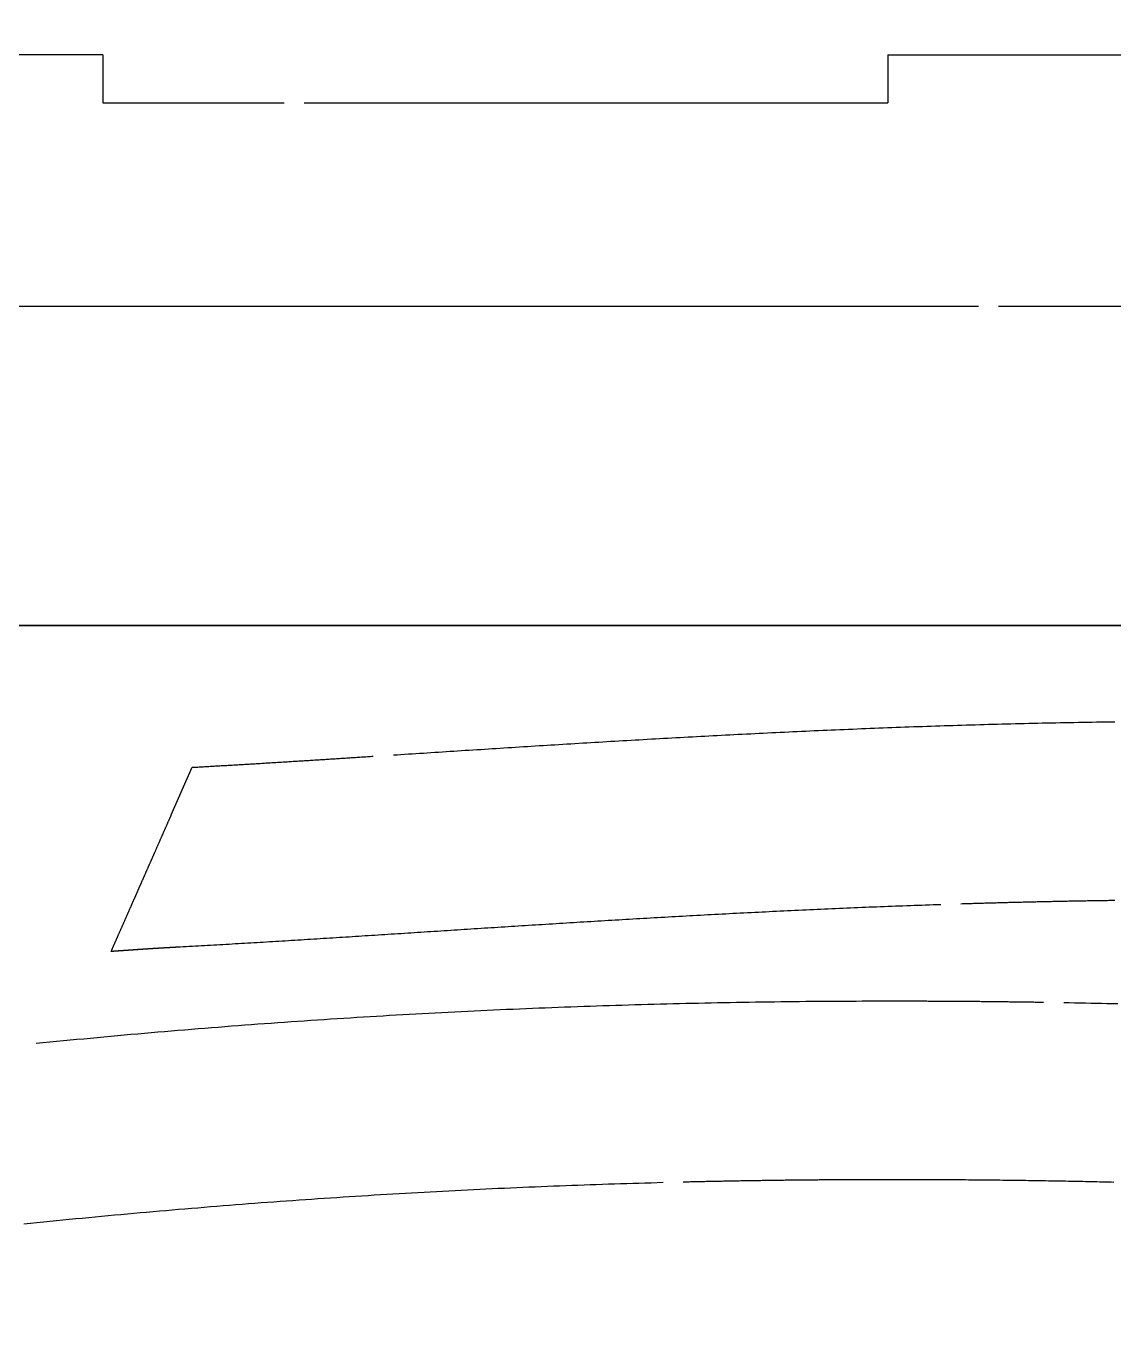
# Model space of a CAD drawing. Extents: x -513 to 387, y 75 to 375.
# Drawn here: x 184.5 to 238.5, y 140.1 to 205 of the extents above; entities that cross this region are included whole.
import ezdxf

# ---------------------------------------------------------------- set-up
doc = ezdxf.new("R2010")
doc.units = 0
doc.layers.get('0').update_dxf_attribs({"linetype": 'CONTINUOUS'})
doc.layers.add('CADRE', color=1, linetype='CONTINUOUS')

msp = doc.modelspace()

# ---------------------------------------------------------------- linework, layer by layer
for p, q in [((188.345, 203.597), (174.221, 203.597)), ((188.345, 203.597), (188.345, 201.216)), ((227.309, 203.597), (227.309, 201.216)), ((227.309, 203.597), (241.433, 203.597)), ((188.345, 201.216), (197.345, 201.216)), ((198.345, 201.216), (227.309, 201.216)), ((231.803, 191.096), (173.851, 191.096)), ((241.803, 191.096), (232.803, 191.096)), ((191.747, 165.855), (192.79, 168.222))]:
    msp.add_line(p, q)
for points in [[(202.771, 168.836, 0), (202.956, 168.848, 0), (203.142, 168.86, 0), (203.328, 168.872, 0), (203.514, 168.884, 0), (203.7, 168.896, 0), (203.887, 168.908, 0), (204.074, 168.92, 0), (204.261, 168.932, 0), (204.449, 168.944, 0), (204.637, 168.956, 0), (204.825, 168.968, 0), (205.013, 168.98, 0), (205.202, 168.993, 0), (205.391, 169.005, 0), (205.58, 169.017, 0), (205.769, 169.029, 0), (205.959, 169.041, 0), (206.149, 169.053, 0), (206.339, 169.066, 0), (206.53, 169.078, 0), (206.721, 169.09, 0), (206.912, 169.102, 0), (207.103, 169.114, 0), (207.295, 169.126, 0), (207.486, 169.139, 0), (207.678, 169.151, 0), (207.871, 169.163, 0), (208.063, 169.175, 0), (208.256, 169.187, 0), (208.45, 169.2, 0), (208.643, 169.212, 0), (208.837, 169.224, 0), (209.031, 169.236, 0), (209.225, 169.248, 0), (209.419, 169.26, 0), (209.614, 169.273, 0), (209.809, 169.285, 0), (210.004, 169.297, 0), (210.2, 169.309, 0), (210.395, 169.321, 0), (210.591, 169.333, 0), (210.788, 169.345, 0), (210.984, 169.357, 0), (211.181, 169.369, 0), (211.378, 169.381, 0), (211.575, 169.393, 0), (211.773, 169.405, 0), (211.971, 169.417, 0), (212.169, 169.429, 0), (212.367, 169.441, 0), (212.566, 169.453, 0), (212.765, 169.465, 0), (212.964, 169.477, 0), (213.163, 169.489, 0), (213.363, 169.501, 0), (213.562, 169.512, 0), (213.763, 169.524, 0), (213.963, 169.536, 0), (214.163, 169.548, 0), (214.364, 169.559, 0), (214.565, 169.571, 0), (214.767, 169.583, 0), (214.968, 169.594, 0), (215.17, 169.606, 0), (215.372, 169.617, 0), (215.575, 169.629, 0), (215.777, 169.64, 0), (215.98, 169.652, 0), (216.183, 169.663, 0), (216.386, 169.674, 0), (216.59, 169.686, 0), (216.794, 169.697, 0), (216.998, 169.708, 0), (217.202, 169.719, 0), (217.407, 169.731, 0), (217.612, 169.742, 0), (217.817, 169.753, 0), (218.022, 169.764, 0), (218.228, 169.775, 0), (218.433, 169.786, 0), (218.639, 169.797, 0), (218.846, 169.807, 0), (219.052, 169.818, 0), (219.259, 169.829, 0), (219.466, 169.84, 0), (219.673, 169.85, 0), (219.88, 169.861, 0), (220.088, 169.871, 0), (220.296, 169.882, 0), (220.504, 169.892, 0), (220.713, 169.903, 0), (220.921, 169.913, 0), (221.13, 169.923, 0), (221.339, 169.933, 0), (221.549, 169.944, 0), (221.758, 169.954, 0), (221.968, 169.964, 0), (222.178, 169.974, 0), (222.389, 169.984, 0), (222.599, 169.993, 0), (222.81, 170.003, 0), (223.021, 170.013, 0), (223.232, 170.023, 0), (223.444, 170.032, 0), (223.655, 170.042, 0), (223.867, 170.051, 0), (224.079, 170.06, 0), (224.292, 170.07, 0), (224.504, 170.079, 0), (224.717, 170.088, 0), (224.93, 170.097, 0), (225.144, 170.106, 0), (225.357, 170.115, 0), (225.571, 170.124, 0), (225.785, 170.133, 0), (225.999, 170.142, 0), (226.214, 170.15, 0), (226.428, 170.159, 0), (226.643, 170.167, 0), (226.858, 170.176, 0), (227.074, 170.184, 0), (227.289, 170.192, 0), (227.505, 170.2, 0), (227.721, 170.209, 0), (227.937, 170.217, 0), (228.154, 170.224, 0), (228.371, 170.232, 0), (228.588, 170.24, 0), (228.805, 170.248, 0), (229.022, 170.255, 0), (229.24, 170.263, 0), (229.458, 170.27, 0), (229.676, 170.277, 0), (229.894, 170.285, 0), (230.112, 170.292, 0), (230.331, 170.299, 0), (230.55, 170.306, 0), (230.769, 170.313, 0), (230.988, 170.319, 0), (231.208, 170.326, 0), (231.428, 170.333, 0), (231.648, 170.339, 0), (231.868, 170.345, 0), (232.088, 170.352, 0), (232.309, 170.358, 0), (232.53, 170.364, 0), (232.751, 170.37, 0), (232.972, 170.376, 0), (233.194, 170.381, 0), (233.416, 170.387, 0), (233.638, 170.392, 0), (233.86, 170.398, 0), (234.082, 170.403, 0), (234.305, 170.408, 0), (234.527, 170.414, 0), (234.75, 170.419, 0), (234.974, 170.423, 0), (235.197, 170.428, 0), (235.421, 170.433, 0), (235.645, 170.437, 0), (235.869, 170.442, 0), (236.093, 170.446, 0), (236.317, 170.45, 0), (236.542, 170.454, 0), (236.767, 170.458, 0), (236.992, 170.462, 0), (237.217, 170.466, 0), (237.443, 170.47, 0), (237.669, 170.473, 0), (237.895, 170.476, 0), (238.121, 170.48, 0), (238.347, 170.483, 0), (238.574, 170.486, 0)], [(192.79, 168.222, 0), (192.857, 168.226, 0), (192.925, 168.23, 0), (192.993, 168.233, 0), (193.061, 168.237, 0), (193.129, 168.241, 0), (193.197, 168.245, 0), (193.265, 168.249, 0), (193.333, 168.253, 0), (193.402, 168.256, 0), (193.47, 168.26, 0), (193.538, 168.264, 0), (193.606, 168.268, 0), (193.675, 168.272, 0), (193.743, 168.276, 0), (193.812, 168.28, 0), (193.88, 168.284, 0), (193.949, 168.288, 0), (194.017, 168.292, 0), (194.086, 168.296, 0), (194.155, 168.3, 0), (194.223, 168.304, 0), (194.292, 168.308, 0), (194.361, 168.312, 0), (194.43, 168.316, 0), (194.499, 168.32, 0), (194.568, 168.324, 0), (194.637, 168.328, 0), (194.706, 168.332, 0), (194.775, 168.336, 0), (194.844, 168.34, 0), (194.914, 168.344, 0), (194.983, 168.348, 0), (195.052, 168.352, 0), (195.121, 168.356, 0), (195.191, 168.361, 0), (195.26, 168.365, 0), (195.33, 168.369, 0), (195.399, 168.373, 0), (195.469, 168.377, 0), (195.539, 168.381, 0), (195.608, 168.385, 0), (195.678, 168.39, 0), (195.748, 168.394, 0), (195.818, 168.398, 0), (195.887, 168.402, 0), (195.957, 168.406, 0), (196.027, 168.411, 0), (196.097, 168.415, 0), (196.167, 168.419, 0), (196.238, 168.423, 0), (196.308, 168.428, 0), (196.378, 168.432, 0), (196.448, 168.436, 0), (196.518, 168.441, 0), (196.589, 168.445, 0), (196.659, 168.449, 0), (196.73, 168.453, 0), (196.8, 168.458, 0), (196.871, 168.462, 0), (196.941, 168.466, 0), (197.012, 168.471, 0), (197.082, 168.475, 0), (197.153, 168.479, 0), (197.224, 168.484, 0), (197.295, 168.488, 0), (197.365, 168.493, 0), (197.436, 168.497, 0), (197.507, 168.501, 0), (197.578, 168.506, 0), (197.649, 168.51, 0), (197.72, 168.515, 0), (197.791, 168.519, 0), (197.863, 168.523, 0), (197.934, 168.528, 0), (198.005, 168.532, 0), (198.076, 168.537, 0), (198.148, 168.541, 0), (198.219, 168.546, 0), (198.291, 168.55, 0), (198.362, 168.555, 0), (198.434, 168.559, 0), (198.505, 168.564, 0), (198.577, 168.568, 0), (198.648, 168.573, 0), (198.72, 168.577, 0), (198.792, 168.582, 0), (198.864, 168.586, 0), (198.936, 168.591, 0), (199.007, 168.595, 0), (199.079, 168.6, 0), (199.151, 168.604, 0), (199.223, 168.609, 0), (199.296, 168.613, 0), (199.368, 168.618, 0), (199.44, 168.623, 0), (199.512, 168.627, 0), (199.584, 168.632, 0), (199.657, 168.636, 0), (199.729, 168.641, 0), (199.801, 168.646, 0), (199.874, 168.65, 0), (199.946, 168.655, 0), (200.019, 168.659, 0), (200.091, 168.664, 0), (200.164, 168.669, 0), (200.237, 168.673, 0), (200.309, 168.678, 0), (200.382, 168.683, 0), (200.455, 168.687, 0), (200.528, 168.692, 0), (200.601, 168.696, 0), (200.674, 168.701, 0), (200.746, 168.706, 0), (200.82, 168.71, 0), (200.893, 168.715, 0), (200.966, 168.72, 0), (201.039, 168.725, 0), (201.112, 168.729, 0), (201.185, 168.734, 0), (201.259, 168.739, 0), (201.332, 168.743, 0), (201.405, 168.748, 0), (201.479, 168.753, 0), (201.552, 168.757, 0), (201.626, 168.762, 0), (201.699, 168.767, 0), (201.773, 168.772, 0)], [(188.761, 159.076, 0), (188.77, 159.097, 0), (188.78, 159.118, 0), (188.789, 159.14, 0), (188.798, 159.161, 0), (188.808, 159.182, 0), (188.817, 159.204, 0), (188.827, 159.225, 0), (188.836, 159.246, 0), (188.845, 159.268, 0), (188.855, 159.289, 0), (188.864, 159.31, 0), (188.874, 159.331, 0), (188.883, 159.353, 0), (188.892, 159.374, 0), (188.902, 159.395, 0), (188.911, 159.417, 0), (188.92, 159.438, 0), (188.93, 159.459, 0), (188.939, 159.48, 0), (188.949, 159.502, 0), (188.958, 159.523, 0), (188.967, 159.544, 0), (188.977, 159.566, 0), (188.986, 159.587, 0), (188.996, 159.608, 0), (189.005, 159.63, 0), (189.014, 159.651, 0), (189.024, 159.672, 0), (189.033, 159.693, 0), (189.042, 159.715, 0), (189.052, 159.736, 0), (189.061, 159.757, 0), (189.071, 159.779, 0), (189.08, 159.8, 0), (189.089, 159.821, 0), (189.099, 159.843, 0), (189.108, 159.864, 0), (189.118, 159.885, 0), (189.127, 159.906, 0), (189.136, 159.928, 0), (189.146, 159.949, 0), (189.155, 159.97, 0), (189.164, 159.992, 0), (189.174, 160.013, 0), (189.183, 160.034, 0), (189.193, 160.056, 0), (189.202, 160.077, 0), (189.211, 160.098, 0), (189.221, 160.119, 0), (189.23, 160.141, 0), (189.239, 160.162, 0), (189.249, 160.183, 0), (189.258, 160.205, 0), (189.268, 160.226, 0), (189.277, 160.247, 0), (189.286, 160.269, 0), (189.296, 160.29, 0), (189.305, 160.311, 0), (189.315, 160.332, 0), (189.324, 160.354, 0), (189.333, 160.375, 0), (189.343, 160.396, 0), (189.352, 160.418, 0), (189.361, 160.439, 0), (189.371, 160.46, 0), (189.38, 160.482, 0), (189.39, 160.503, 0), (189.399, 160.524, 0), (189.408, 160.545, 0), (189.418, 160.567, 0), (189.427, 160.588, 0), (189.437, 160.609, 0), (189.446, 160.631, 0), (189.455, 160.652, 0), (189.465, 160.673, 0), (189.474, 160.694, 0), (189.483, 160.716, 0), (189.493, 160.737, 0), (189.502, 160.758, 0), (189.512, 160.78, 0), (189.521, 160.801, 0), (189.53, 160.822, 0), (189.54, 160.844, 0), (189.549, 160.865, 0), (189.559, 160.886, 0), (189.568, 160.907, 0), (189.577, 160.929, 0), (189.587, 160.95, 0), (189.596, 160.971, 0), (189.605, 160.993, 0), (189.615, 161.014, 0), (189.624, 161.035, 0), (189.633, 161.056, 0), (189.643, 161.077, 0), (189.652, 161.098, 0), (189.661, 161.119, 0), (189.67, 161.139, 0), (189.679, 161.16, 0), (189.688, 161.18, 0), (189.697, 161.201, 0), (189.706, 161.221, 0), (189.715, 161.241, 0), (189.724, 161.262, 0), (189.733, 161.282, 0), (189.742, 161.302, 0), (189.751, 161.322, 0), (189.759, 161.342, 0), (189.768, 161.362, 0), (189.777, 161.382, 0), (189.786, 161.402, 0), (189.794, 161.421, 0), (189.803, 161.441, 0), (189.812, 161.461, 0), (189.82, 161.48, 0), (189.829, 161.5, 0), (189.838, 161.519, 0), (189.846, 161.539, 0), (189.855, 161.558, 0), (189.863, 161.578, 0), (189.872, 161.597, 0), (189.88, 161.616, 0), (189.889, 161.636, 0), (189.897, 161.655, 0), (189.906, 161.674, 0), (189.914, 161.694, 0), (189.923, 161.713, 0), (189.931, 161.732, 0), (189.94, 161.751, 0), (189.948, 161.77, 0), (189.957, 161.79, 0), (189.965, 161.809, 0), (189.973, 161.828, 0), (189.982, 161.847, 0), (189.99, 161.866, 0), (189.999, 161.885, 0), (190.007, 161.904, 0), (190.016, 161.924, 0), (190.024, 161.943, 0), (190.033, 161.962, 0), (190.041, 161.981, 0), (190.049, 162, 0), (190.058, 162.019, 0), (190.066, 162.039, 0), (190.075, 162.058, 0), (190.083, 162.077, 0), (190.092, 162.096, 0), (190.1, 162.116, 0), (190.109, 162.135, 0), (190.117, 162.154, 0), (190.126, 162.174, 0), (190.134, 162.193, 0), (190.143, 162.213, 0), (190.152, 162.232, 0), (190.16, 162.252, 0), (190.169, 162.271, 0), (190.177, 162.291, 0), (190.186, 162.31, 0), (190.195, 162.33, 0), (190.203, 162.35, 0), (190.212, 162.37, 0), (190.221, 162.389, 0), (190.23, 162.409, 0), (190.238, 162.429, 0), (190.247, 162.449, 0), (190.256, 162.469, 0), (190.265, 162.49, 0), (190.274, 162.51, 0), (190.283, 162.53, 0), (190.292, 162.55, 0), (190.301, 162.571, 0), (190.31, 162.591, 0), (190.319, 162.612, 0), (190.328, 162.633, 0), (190.337, 162.653, 0), (190.346, 162.674, 0), (190.356, 162.695, 0), (190.365, 162.716, 0), (190.374, 162.737, 0), (190.383, 162.758, 0), (190.393, 162.78, 0), (190.402, 162.801, 0), (190.412, 162.822, 0), (190.421, 162.844, 0), (190.431, 162.866, 0), (190.44, 162.887, 0), (190.45, 162.909, 0), (190.46, 162.931, 0), (190.469, 162.953, 0), (190.479, 162.976, 0), (190.489, 162.998, 0), (190.499, 163.02, 0), (190.508, 163.042, 0), (190.518, 163.064, 0), (190.528, 163.086, 0), (190.538, 163.109, 0), (190.547, 163.131, 0), (190.557, 163.153, 0), (190.567, 163.175, 0), (190.577, 163.197, 0), (190.586, 163.219, 0), (190.596, 163.242, 0), (190.606, 163.264, 0), (190.616, 163.286, 0), (190.625, 163.308, 0), (190.635, 163.33, 0), (190.645, 163.352, 0), (190.655, 163.374, 0), (190.665, 163.397, 0), (190.674, 163.419, 0), (190.684, 163.441, 0), (190.694, 163.463, 0), (190.704, 163.485, 0), (190.713, 163.507, 0), (190.723, 163.529, 0), (190.733, 163.552, 0), (190.743, 163.574, 0), (190.752, 163.596, 0), (190.762, 163.618, 0), (190.772, 163.64, 0), (190.782, 163.662, 0), (190.791, 163.685, 0), (190.801, 163.707, 0), (190.811, 163.729, 0), (190.821, 163.751, 0), (190.83, 163.773, 0), (190.84, 163.795, 0), (190.85, 163.817, 0), (190.86, 163.84, 0), (190.869, 163.862, 0), (190.879, 163.884, 0), (190.889, 163.906, 0), (190.899, 163.928, 0), (190.908, 163.95, 0), (190.918, 163.972, 0), (190.928, 163.995, 0), (190.938, 164.017, 0), (190.947, 164.039, 0), (190.957, 164.061, 0), (190.967, 164.083, 0), (190.977, 164.105, 0), (190.986, 164.127, 0), (190.996, 164.15, 0), (191.006, 164.172, 0), (191.016, 164.194, 0), (191.025, 164.216, 0), (191.035, 164.238, 0), (191.045, 164.26, 0), (191.055, 164.282, 0), (191.064, 164.305, 0), (191.074, 164.327, 0), (191.084, 164.349, 0), (191.094, 164.371, 0), (191.103, 164.393, 0), (191.113, 164.415, 0), (191.123, 164.437, 0), (191.133, 164.46, 0), (191.142, 164.482, 0), (191.152, 164.504, 0), (191.162, 164.526, 0), (191.172, 164.548, 0), (191.181, 164.57, 0), (191.191, 164.592, 0), (191.201, 164.615, 0), (191.211, 164.637, 0), (191.22, 164.659, 0), (191.23, 164.681, 0), (191.24, 164.703, 0), (191.25, 164.725, 0), (191.259, 164.747, 0), (191.269, 164.77, 0), (191.279, 164.792, 0), (191.289, 164.814, 0), (191.298, 164.836, 0), (191.308, 164.858, 0), (191.318, 164.88, 0), (191.328, 164.902, 0), (191.338, 164.925, 0), (191.347, 164.947, 0), (191.357, 164.969, 0), (191.367, 164.991, 0), (191.377, 165.013, 0), (191.386, 165.035, 0), (191.396, 165.057, 0), (191.406, 165.08, 0), (191.416, 165.102, 0), (191.425, 165.124, 0), (191.435, 165.146, 0), (191.445, 165.168, 0), (191.455, 165.19, 0), (191.464, 165.212, 0), (191.474, 165.235, 0), (191.484, 165.257, 0), (191.494, 165.279, 0), (191.503, 165.301, 0), (191.513, 165.323, 0), (191.523, 165.345, 0), (191.533, 165.367, 0), (191.542, 165.39, 0), (191.552, 165.412, 0), (191.562, 165.434, 0), (191.572, 165.456, 0), (191.581, 165.478, 0), (191.591, 165.5, 0), (191.601, 165.523, 0), (191.611, 165.545, 0), (191.62, 165.567, 0), (191.63, 165.589, 0), (191.64, 165.611, 0), (191.65, 165.633, 0), (191.659, 165.655, 0), (191.669, 165.678, 0), (191.679, 165.7, 0), (191.689, 165.722, 0), (191.698, 165.744, 0), (191.708, 165.766, 0), (191.718, 165.788, 0), (191.728, 165.811, 0), (191.737, 165.833, 0), (191.747, 165.855, 0)], [(238.57, 161.605, 0), (238.499, 161.604, 0), (238.427, 161.603, 0), (238.355, 161.602, 0), (238.284, 161.601, 0), (238.212, 161.6, 0), (238.141, 161.599, 0), (238.069, 161.598, 0), (237.997, 161.597, 0), (237.926, 161.596, 0), (237.854, 161.595, 0), (237.783, 161.594, 0), (237.711, 161.593, 0), (237.64, 161.592, 0), (237.568, 161.591, 0), (237.497, 161.59, 0), (237.425, 161.588, 0), (237.354, 161.587, 0), (237.283, 161.586, 0), (237.211, 161.585, 0), (237.14, 161.584, 0), (237.069, 161.582, 0), (236.997, 161.581, 0), (236.926, 161.58, 0), (236.855, 161.579, 0), (236.784, 161.578, 0), (236.712, 161.576, 0), (236.641, 161.575, 0), (236.57, 161.574, 0), (236.499, 161.572, 0), (236.428, 161.571, 0), (236.357, 161.57, 0), (236.285, 161.568, 0), (236.214, 161.567, 0), (236.143, 161.566, 0), (236.072, 161.564, 0), (236.001, 161.563, 0), (235.93, 161.562, 0), (235.859, 161.56, 0), (235.788, 161.559, 0), (235.717, 161.557, 0), (235.646, 161.556, 0), (235.575, 161.554, 0), (235.505, 161.553, 0), (235.434, 161.551, 0), (235.363, 161.55, 0), (235.292, 161.548, 0), (235.221, 161.547, 0), (235.15, 161.545, 0), (235.08, 161.544, 0), (235.009, 161.542, 0), (234.938, 161.541, 0), (234.867, 161.539, 0), (234.797, 161.538, 0), (234.726, 161.536, 0), (234.655, 161.534, 0), (234.585, 161.533, 0), (234.514, 161.531, 0), (234.443, 161.529, 0), (234.373, 161.528, 0), (234.302, 161.526, 0), (234.232, 161.524, 0), (234.161, 161.523, 0), (234.091, 161.521, 0), (234.02, 161.519, 0), (233.95, 161.518, 0), (233.879, 161.516, 0), (233.809, 161.514, 0), (233.738, 161.512, 0), (233.668, 161.511, 0), (233.598, 161.509, 0), (233.527, 161.507, 0), (233.457, 161.505, 0), (233.387, 161.504, 0), (233.316, 161.502, 0), (233.246, 161.5, 0), (233.176, 161.498, 0), (233.106, 161.496, 0), (233.035, 161.494, 0), (232.965, 161.492, 0), (232.895, 161.491, 0), (232.825, 161.489, 0), (232.755, 161.487, 0), (232.685, 161.485, 0), (232.615, 161.483, 0), (232.545, 161.481, 0), (232.474, 161.479, 0), (232.404, 161.477, 0), (232.334, 161.475, 0), (232.264, 161.473, 0), (232.194, 161.471, 0), (232.125, 161.469, 0), (232.055, 161.467, 0), (231.985, 161.465, 0), (231.915, 161.463, 0), (231.845, 161.461, 0), (231.775, 161.459, 0), (231.705, 161.457, 0), (231.635, 161.455, 0), (231.566, 161.453, 0), (231.496, 161.451, 0), (231.426, 161.449, 0), (231.356, 161.447, 0), (231.287, 161.444, 0), (231.217, 161.442, 0), (231.147, 161.44, 0), (231.078, 161.438, 0), (231.008, 161.436, 0), (230.938, 161.434, 0)], [(229.939, 161.402, 0), (229.75, 161.395, 0), (229.562, 161.389, 0), (229.374, 161.382, 0), (229.186, 161.376, 0), (228.998, 161.369, 0), (228.81, 161.363, 0), (228.623, 161.356, 0), (228.435, 161.349, 0), (228.248, 161.342, 0), (228.061, 161.335, 0), (227.874, 161.328, 0), (227.687, 161.321, 0), (227.5, 161.314, 0), (227.314, 161.307, 0), (227.127, 161.3, 0), (226.941, 161.292, 0), (226.755, 161.285, 0), (226.569, 161.278, 0), (226.383, 161.27, 0), (226.198, 161.263, 0), (226.012, 161.255, 0), (225.827, 161.247, 0), (225.642, 161.24, 0), (225.457, 161.232, 0), (225.272, 161.224, 0), (225.087, 161.216, 0), (224.903, 161.208, 0), (224.719, 161.2, 0), (224.534, 161.192, 0), (224.35, 161.184, 0), (224.167, 161.176, 0), (223.983, 161.168, 0), (223.799, 161.159, 0), (223.616, 161.151, 0), (223.433, 161.143, 0), (223.25, 161.134, 0), (223.067, 161.126, 0), (222.884, 161.117, 0), (222.701, 161.109, 0), (222.519, 161.1, 0), (222.337, 161.091, 0), (222.154, 161.083, 0), (221.972, 161.074, 0), (221.791, 161.065, 0), (221.609, 161.056, 0), (221.428, 161.047, 0), (221.246, 161.038, 0), (221.065, 161.029, 0), (220.884, 161.02, 0), (220.703, 161.011, 0), (220.523, 161.002, 0), (220.342, 160.993, 0), (220.162, 160.984, 0), (219.982, 160.975, 0), (219.802, 160.965, 0), (219.622, 160.956, 0), (219.442, 160.947, 0), (219.263, 160.937, 0), (219.083, 160.928, 0), (218.904, 160.918, 0), (218.725, 160.909, 0), (218.546, 160.899, 0), (218.367, 160.89, 0), (218.189, 160.88, 0), (218.011, 160.871, 0), (217.832, 160.861, 0), (217.654, 160.851, 0), (217.477, 160.841, 0), (217.299, 160.832, 0), (217.121, 160.822, 0), (216.944, 160.812, 0), (216.767, 160.802, 0), (216.59, 160.792, 0), (216.413, 160.782, 0), (216.236, 160.772, 0), (216.06, 160.762, 0), (215.883, 160.752, 0), (215.707, 160.742, 0), (215.531, 160.732, 0), (215.355, 160.722, 0), (215.18, 160.712, 0), (215.004, 160.702, 0), (214.829, 160.692, 0), (214.654, 160.681, 0), (214.479, 160.671, 0), (214.304, 160.661, 0), (214.13, 160.651, 0), (213.955, 160.64, 0), (213.781, 160.63, 0), (213.607, 160.62, 0), (213.433, 160.609, 0), (213.259, 160.599, 0), (213.085, 160.589, 0), (212.912, 160.578, 0), (212.739, 160.568, 0), (212.566, 160.557, 0), (212.393, 160.547, 0), (212.22, 160.536, 0), (212.047, 160.526, 0), (211.875, 160.515, 0), (211.703, 160.505, 0), (211.531, 160.494, 0), (211.359, 160.484, 0), (211.187, 160.473, 0), (211.016, 160.463, 0), (210.844, 160.452, 0), (210.673, 160.441, 0), (210.502, 160.431, 0), (210.331, 160.42, 0), (210.161, 160.409, 0), (209.99, 160.399, 0), (209.82, 160.388, 0), (209.65, 160.378, 0), (209.48, 160.367, 0), (209.31, 160.356, 0), (209.141, 160.346, 0), (208.971, 160.335, 0), (208.802, 160.324, 0), (208.633, 160.313, 0), (208.464, 160.303, 0), (208.295, 160.292, 0), (208.127, 160.281, 0), (207.958, 160.271, 0), (207.79, 160.26, 0), (207.622, 160.249, 0), (207.454, 160.239, 0), (207.287, 160.228, 0), (207.119, 160.217, 0), (206.952, 160.206, 0), (206.785, 160.196, 0), (206.618, 160.185, 0), (206.451, 160.174, 0), (206.285, 160.164, 0), (206.118, 160.153, 0), (205.952, 160.142, 0), (205.786, 160.132, 0), (205.62, 160.121, 0), (205.454, 160.11, 0), (205.289, 160.1, 0), (205.124, 160.089, 0), (204.958, 160.078, 0), (204.793, 160.068, 0), (204.629, 160.057, 0), (204.464, 160.046, 0), (204.3, 160.036, 0), (204.135, 160.025, 0), (203.971, 160.015, 0), (203.807, 160.004, 0), (203.644, 159.994, 0), (203.48, 159.983, 0), (203.317, 159.972, 0), (203.154, 159.962, 0), (202.991, 159.951, 0), (202.828, 159.941, 0), (202.665, 159.931, 0), (202.503, 159.92, 0), (202.341, 159.91, 0), (202.179, 159.899, 0), (202.017, 159.889, 0), (201.855, 159.878, 0), (201.694, 159.868, 0), (201.532, 159.858, 0), (201.371, 159.847, 0), (201.21, 159.837, 0), (201.049, 159.827, 0), (200.889, 159.817, 0), (200.728, 159.806, 0), (200.568, 159.796, 0), (200.408, 159.786, 0), (200.248, 159.776, 0), (200.088, 159.766, 0), (199.929, 159.756, 0), (199.77, 159.746, 0), (199.611, 159.736, 0), (199.452, 159.726, 0), (199.293, 159.716, 0), (199.134, 159.706, 0), (198.976, 159.696, 0), (198.818, 159.686, 0), (198.66, 159.676, 0), (198.502, 159.666, 0), (198.344, 159.656, 0), (198.187, 159.646, 0), (198.029, 159.637, 0), (197.872, 159.627, 0), (197.715, 159.617, 0), (197.559, 159.608, 0), (197.402, 159.598, 0), (197.246, 159.588, 0), (197.09, 159.579, 0), (196.934, 159.569, 0), (196.778, 159.56, 0), (196.622, 159.551, 0), (196.467, 159.541, 0), (196.312, 159.532, 0), (196.157, 159.522, 0), (196.002, 159.513, 0), (195.847, 159.504, 0), (195.693, 159.495, 0), (195.539, 159.486, 0), (195.384, 159.477, 0), (195.231, 159.468, 0), (195.077, 159.459, 0), (194.923, 159.45, 0), (194.77, 159.441, 0), (194.617, 159.432, 0), (194.464, 159.423, 0), (194.311, 159.414, 0), (194.159, 159.405, 0), (194.006, 159.397, 0), (193.854, 159.388, 0), (193.702, 159.379, 0), (193.55, 159.371, 0), (193.399, 159.362, 0), (193.247, 159.354, 0), (193.096, 159.346, 0), (192.945, 159.337, 0), (192.794, 159.329, 0), (192.643, 159.321, 0), (192.493, 159.313, 0), (192.343, 159.304, 0), (192.193, 159.296, 0), (192.043, 159.288, 0)], [(192.043, 159.288, 0), (192.028, 159.288, 0), (192.014, 159.287, 0), (192, 159.286, 0), (191.985, 159.285, 0), (191.971, 159.284, 0), (191.957, 159.284, 0), (191.942, 159.283, 0), (191.928, 159.282, 0), (191.913, 159.281, 0), (191.899, 159.281, 0), (191.885, 159.28, 0), (191.87, 159.279, 0), (191.856, 159.278, 0), (191.842, 159.277, 0), (191.827, 159.277, 0), (191.813, 159.276, 0), (191.799, 159.275, 0), (191.784, 159.274, 0), (191.77, 159.273, 0), (191.756, 159.273, 0), (191.741, 159.272, 0), (191.727, 159.271, 0), (191.713, 159.27, 0), (191.698, 159.269, 0), (191.684, 159.269, 0), (191.669, 159.268, 0), (191.655, 159.267, 0), (191.641, 159.266, 0), (191.626, 159.265, 0), (191.612, 159.265, 0), (191.598, 159.264, 0), (191.583, 159.263, 0), (191.569, 159.262, 0), (191.555, 159.261, 0), (191.54, 159.26, 0), (191.526, 159.26, 0), (191.512, 159.259, 0), (191.497, 159.258, 0), (191.483, 159.257, 0), (191.469, 159.256, 0), (191.454, 159.255, 0), (191.44, 159.255, 0), (191.426, 159.254, 0), (191.411, 159.253, 0), (191.397, 159.252, 0), (191.383, 159.251, 0), (191.368, 159.25, 0), (191.354, 159.25, 0), (191.339, 159.249, 0), (191.325, 159.248, 0), (191.311, 159.247, 0), (191.296, 159.246, 0), (191.282, 159.245, 0), (191.268, 159.245, 0), (191.253, 159.244, 0), (191.239, 159.243, 0), (191.225, 159.242, 0), (191.21, 159.241, 0), (191.196, 159.24, 0), (191.182, 159.239, 0), (191.167, 159.238, 0), (191.153, 159.238, 0), (191.139, 159.237, 0), (191.124, 159.236, 0), (191.11, 159.235, 0), (191.096, 159.234, 0), (191.081, 159.233, 0), (191.067, 159.232, 0), (191.053, 159.231, 0), (191.038, 159.231, 0), (191.024, 159.23, 0), (191.01, 159.229, 0), (190.995, 159.228, 0), (190.981, 159.227, 0), (190.966, 159.226, 0), (190.952, 159.225, 0), (190.938, 159.224, 0), (190.923, 159.224, 0), (190.909, 159.223, 0), (190.895, 159.222, 0), (190.88, 159.221, 0), (190.866, 159.22, 0), (190.852, 159.219, 0), (190.837, 159.218, 0), (190.823, 159.217, 0), (190.809, 159.216, 0), (190.794, 159.215, 0), (190.78, 159.214, 0), (190.766, 159.214, 0), (190.751, 159.213, 0), (190.737, 159.212, 0), (190.723, 159.211, 0), (190.708, 159.21, 0), (190.694, 159.209, 0), (190.679, 159.208, 0), (190.665, 159.207, 0), (190.651, 159.206, 0), (190.636, 159.205, 0), (190.622, 159.204, 0), (190.608, 159.203, 0), (190.593, 159.202, 0), (190.579, 159.202, 0), (190.565, 159.201, 0), (190.55, 159.2, 0), (190.536, 159.199, 0), (190.522, 159.198, 0), (190.507, 159.197, 0), (190.493, 159.196, 0), (190.478, 159.195, 0), (190.464, 159.194, 0), (190.45, 159.193, 0), (190.435, 159.192, 0), (190.421, 159.191, 0), (190.407, 159.19, 0), (190.392, 159.189, 0), (190.378, 159.188, 0), (190.364, 159.187, 0), (190.349, 159.186, 0), (190.335, 159.185, 0), (190.32, 159.184, 0), (190.306, 159.184, 0), (190.292, 159.183, 0), (190.277, 159.182, 0), (190.263, 159.181, 0), (190.249, 159.18, 0), (190.234, 159.179, 0), (190.22, 159.178, 0), (190.205, 159.177, 0), (190.191, 159.176, 0), (190.177, 159.175, 0), (190.162, 159.174, 0), (190.148, 159.173, 0), (190.134, 159.172, 0), (190.119, 159.171, 0), (190.105, 159.17, 0), (190.09, 159.169, 0), (190.076, 159.168, 0), (190.062, 159.167, 0), (190.047, 159.166, 0), (190.033, 159.165, 0), (190.019, 159.164, 0), (190.004, 159.163, 0), (189.99, 159.162, 0), (189.975, 159.161, 0), (189.961, 159.16, 0), (189.947, 159.159, 0), (189.932, 159.158, 0), (189.916, 159.157, 0), (189.901, 159.156, 0), (189.886, 159.155, 0), (189.87, 159.154, 0), (189.855, 159.152, 0), (189.839, 159.151, 0), (189.824, 159.15, 0), (189.808, 159.149, 0), (189.793, 159.148, 0), (189.778, 159.147, 0), (189.762, 159.146, 0), (189.747, 159.145, 0), (189.731, 159.144, 0), (189.716, 159.143, 0), (189.701, 159.142, 0), (189.685, 159.141, 0), (189.67, 159.139, 0), (189.654, 159.138, 0), (189.639, 159.137, 0), (189.624, 159.136, 0), (189.608, 159.135, 0), (189.593, 159.134, 0), (189.577, 159.133, 0), (189.562, 159.132, 0), (189.547, 159.131, 0), (189.531, 159.13, 0), (189.516, 159.129, 0), (189.5, 159.128, 0), (189.485, 159.127, 0), (189.47, 159.125, 0), (189.454, 159.124, 0), (189.439, 159.123, 0), (189.423, 159.122, 0), (189.408, 159.121, 0), (189.393, 159.12, 0), (189.377, 159.119, 0), (189.362, 159.118, 0), (189.346, 159.117, 0), (189.331, 159.116, 0), (189.316, 159.115, 0), (189.3, 159.114, 0), (189.285, 159.113, 0), (189.269, 159.111, 0), (189.254, 159.11, 0), (189.238, 159.109, 0), (189.223, 159.108, 0), (189.208, 159.107, 0), (189.192, 159.106, 0), (189.177, 159.105, 0), (189.161, 159.104, 0), (189.146, 159.103, 0), (189.131, 159.102, 0), (189.115, 159.101, 0), (189.1, 159.1, 0), (189.084, 159.098, 0), (189.069, 159.097, 0), (189.054, 159.096, 0), (189.038, 159.095, 0), (189.023, 159.094, 0), (189.007, 159.093, 0), (188.992, 159.092, 0), (188.977, 159.091, 0), (188.961, 159.09, 0), (188.946, 159.089, 0), (188.93, 159.088, 0), (188.915, 159.087, 0), (188.9, 159.086, 0), (188.884, 159.084, 0), (188.869, 159.083, 0), (188.853, 159.082, 0), (188.838, 159.081, 0), (188.823, 159.08, 0), (188.807, 159.079, 0), (188.792, 159.078, 0), (188.776, 159.077, 0), (188.761, 159.076, 0)], [(185.042, 154.519, 0), (185.38, 154.553, 0), (185.717, 154.586, 0), (186.055, 154.619, 0), (186.392, 154.652, 0), (186.729, 154.685, 0), (187.065, 154.717, 0), (187.401, 154.749, 0), (187.737, 154.781, 0), (188.073, 154.812, 0), (188.408, 154.843, 0), (188.744, 154.874, 0), (189.078, 154.905, 0), (189.413, 154.935, 0), (189.747, 154.965, 0), (190.081, 154.994, 0), (190.415, 155.024, 0), (190.749, 155.053, 0), (191.082, 155.082, 0), (191.415, 155.11, 0), (191.748, 155.138, 0), (192.08, 155.166, 0), (192.412, 155.194, 0), (192.744, 155.221, 0), (193.076, 155.248, 0), (193.407, 155.275, 0), (193.738, 155.301, 0), (194.069, 155.327, 0), (194.4, 155.353, 0), (194.73, 155.379, 0), (195.06, 155.404, 0), (195.39, 155.429, 0), (195.72, 155.454, 0), (196.049, 155.478, 0), (196.378, 155.502, 0), (196.707, 155.526, 0), (197.035, 155.55, 0), (197.364, 155.573, 0), (197.692, 155.596, 0), (198.02, 155.619, 0), (198.347, 155.642, 0), (198.675, 155.664, 0), (199.002, 155.686, 0), (199.329, 155.708, 0), (199.655, 155.729, 0), (199.982, 155.75, 0), (200.308, 155.771, 0), (200.634, 155.792, 0), (200.959, 155.812, 0), (201.285, 155.832, 0), (201.61, 155.852, 0), (201.935, 155.871, 0), (202.26, 155.89, 0), (202.584, 155.909, 0), (202.909, 155.928, 0), (203.233, 155.947, 0), (203.557, 155.965, 0), (203.88, 155.983, 0), (204.204, 156, 0), (204.527, 156.018, 0), (204.85, 156.035, 0), (205.173, 156.052, 0), (205.495, 156.068, 0), (205.817, 156.085, 0), (206.139, 156.101, 0), (206.461, 156.117, 0), (206.783, 156.132, 0), (207.104, 156.147, 0), (207.426, 156.163, 0), (207.747, 156.177, 0), (208.068, 156.192, 0), (208.388, 156.206, 0), (208.709, 156.22, 0), (209.029, 156.234, 0), (209.349, 156.247, 0), (209.668, 156.261, 0), (209.988, 156.274, 0), (210.307, 156.287, 0), (210.627, 156.299, 0), (210.946, 156.311, 0), (211.264, 156.323, 0), (211.583, 156.335, 0), (211.901, 156.347, 0), (212.219, 156.358, 0), (212.537, 156.369, 0), (212.855, 156.38, 0), (213.173, 156.39, 0), (213.49, 156.401, 0), (213.807, 156.411, 0), (214.124, 156.42, 0), (214.441, 156.43, 0), (214.758, 156.439, 0), (215.074, 156.448, 0), (215.391, 156.457, 0), (215.707, 156.466, 0), (216.023, 156.474, 0), (216.339, 156.482, 0), (216.654, 156.49, 0), (216.97, 156.498, 0), (217.285, 156.505, 0), (217.6, 156.513, 0), (217.915, 156.52, 0), (218.229, 156.526, 0), (218.544, 156.533, 0), (218.858, 156.539, 0), (219.172, 156.545, 0), (219.486, 156.551, 0), (219.8, 156.556, 0), (220.114, 156.562, 0), (220.427, 156.567, 0), (220.741, 156.572, 0), (221.054, 156.576, 0), (221.367, 156.581, 0), (221.68, 156.585, 0), (221.992, 156.589, 0), (222.305, 156.593, 0), (222.617, 156.596, 0), (222.93, 156.6, 0), (223.242, 156.603, 0), (223.554, 156.606, 0), (223.865, 156.608, 0), (224.177, 156.611, 0), (224.488, 156.613, 0), (224.8, 156.615, 0), (225.111, 156.617, 0), (225.422, 156.618, 0), (225.733, 156.619, 0), (226.043, 156.62, 0)], [(226.043, 156.62, 0), (226.115, 156.621, 0), (226.186, 156.621, 0), (226.258, 156.621, 0), (226.329, 156.621, 0), (226.4, 156.621, 0), (226.472, 156.622, 0), (226.543, 156.622, 0), (226.614, 156.622, 0), (226.686, 156.622, 0), (226.757, 156.622, 0), (226.828, 156.622, 0), (226.9, 156.622, 0), (226.971, 156.623, 0), (227.042, 156.623, 0), (227.113, 156.623, 0), (227.185, 156.623, 0), (227.256, 156.623, 0), (227.327, 156.623, 0), (227.398, 156.623, 0), (227.47, 156.623, 0), (227.541, 156.623, 0), (227.612, 156.623, 0), (227.683, 156.623, 0), (227.754, 156.623, 0), (227.826, 156.623, 0), (227.897, 156.623, 0), (227.968, 156.623, 0), (228.039, 156.623, 0), (228.11, 156.622, 0), (228.181, 156.622, 0), (228.253, 156.622, 0), (228.324, 156.622, 0), (228.395, 156.622, 0), (228.466, 156.622, 0), (228.537, 156.622, 0), (228.608, 156.622, 0), (228.679, 156.621, 0), (228.75, 156.621, 0), (228.821, 156.621, 0), (228.892, 156.621, 0), (228.963, 156.621, 0), (229.034, 156.62, 0), (229.105, 156.62, 0), (229.176, 156.62, 0), (229.247, 156.62, 0), (229.318, 156.619, 0), (229.389, 156.619, 0), (229.46, 156.619, 0), (229.531, 156.619, 0), (229.602, 156.618, 0), (229.673, 156.618, 0), (229.744, 156.618, 0), (229.815, 156.617, 0), (229.886, 156.617, 0), (229.957, 156.617, 0), (230.028, 156.616, 0), (230.099, 156.616, 0), (230.17, 156.615, 0), (230.241, 156.615, 0), (230.311, 156.615, 0), (230.382, 156.614, 0), (230.453, 156.614, 0), (230.524, 156.613, 0), (230.595, 156.613, 0), (230.666, 156.612, 0), (230.737, 156.612, 0), (230.807, 156.611, 0), (230.878, 156.611, 0), (230.949, 156.61, 0), (231.02, 156.61, 0), (231.091, 156.609, 0), (231.161, 156.609, 0), (231.232, 156.608, 0), (231.303, 156.608, 0), (231.374, 156.607, 0), (231.445, 156.606, 0), (231.515, 156.606, 0), (231.586, 156.605, 0), (231.657, 156.605, 0), (231.727, 156.604, 0), (231.798, 156.603, 0), (231.869, 156.603, 0), (231.94, 156.602, 0), (232.01, 156.601, 0), (232.081, 156.601, 0), (232.152, 156.6, 0), (232.222, 156.599, 0), (232.293, 156.598, 0), (232.364, 156.598, 0), (232.434, 156.597, 0), (232.505, 156.596, 0), (232.576, 156.596, 0), (232.646, 156.595, 0), (232.717, 156.594, 0), (232.787, 156.593, 0), (232.858, 156.592, 0), (232.929, 156.592, 0), (232.999, 156.591, 0), (233.07, 156.59, 0), (233.14, 156.589, 0), (233.211, 156.588, 0), (233.281, 156.587, 0), (233.352, 156.586, 0), (233.423, 156.586, 0), (233.493, 156.585, 0), (233.564, 156.584, 0), (233.634, 156.583, 0), (233.705, 156.582, 0), (233.775, 156.581, 0), (233.846, 156.58, 0), (233.916, 156.579, 0), (233.987, 156.578, 0), (234.057, 156.577, 0), (234.128, 156.576, 0), (234.198, 156.575, 0), (234.269, 156.574, 0), (234.339, 156.573, 0), (234.409, 156.572, 0), (234.48, 156.571, 0), (234.55, 156.57, 0), (234.621, 156.569, 0), (234.691, 156.568, 0), (234.762, 156.567, 0), (234.832, 156.566, 0), (234.902, 156.565, 0), (234.973, 156.564, 0), (235.043, 156.562, 0)], [(236.043, 156.545, 0), (236.311, 156.54, 0), (236.578, 156.535, 0), (236.846, 156.53, 0), (237.114, 156.525, 0), (237.381, 156.519, 0), (237.648, 156.514, 0), (237.916, 156.508, 0), (238.183, 156.502, 0), (238.45, 156.496, 0), (238.717, 156.49, 0)], [(216.159, 147.6, 0), (215.858, 147.592, 0), (215.557, 147.583, 0), (215.256, 147.575, 0), (214.955, 147.566, 0), (214.653, 147.557, 0), (214.351, 147.548, 0), (214.049, 147.539, 0), (213.747, 147.529, 0), (213.445, 147.519, 0), (213.143, 147.509, 0), (212.84, 147.499, 0), (212.537, 147.489, 0), (212.234, 147.478, 0), (211.931, 147.467, 0), (211.628, 147.456, 0), (211.324, 147.444, 0), (211.021, 147.433, 0), (210.717, 147.421, 0), (210.413, 147.409, 0), (210.108, 147.396, 0), (209.804, 147.384, 0), (209.499, 147.371, 0), (209.195, 147.358, 0), (208.89, 147.345, 0), (208.585, 147.331, 0), (208.279, 147.317, 0), (207.974, 147.303, 0), (207.668, 147.289, 0), (207.362, 147.275, 0), (207.056, 147.26, 0), (206.75, 147.245, 0), (206.443, 147.23, 0), (206.136, 147.215, 0), (205.83, 147.199, 0), (205.522, 147.183, 0), (205.215, 147.167, 0), (204.908, 147.151, 0), (204.6, 147.134, 0), (204.292, 147.117, 0), (203.984, 147.1, 0), (203.676, 147.083, 0), (203.367, 147.065, 0), (203.058, 147.047, 0), (202.749, 147.029, 0), (202.44, 147.011, 0), (202.131, 146.992, 0), (201.821, 146.973, 0), (201.511, 146.954, 0), (201.201, 146.935, 0), (200.891, 146.915, 0), (200.581, 146.896, 0), (200.27, 146.875, 0), (199.959, 146.855, 0), (199.648, 146.835, 0), (199.337, 146.814, 0), (199.025, 146.793, 0), (198.713, 146.771, 0), (198.401, 146.75, 0), (198.089, 146.728, 0), (197.777, 146.706, 0), (197.464, 146.683, 0), (197.151, 146.661, 0), (196.838, 146.638, 0), (196.524, 146.615, 0), (196.211, 146.591, 0), (195.897, 146.567, 0), (195.583, 146.543, 0), (195.268, 146.519, 0), (194.954, 146.495, 0), (194.639, 146.47, 0), (194.324, 146.445, 0), (194.009, 146.42, 0), (193.693, 146.394, 0), (193.377, 146.368, 0), (193.061, 146.342, 0), (192.745, 146.316, 0), (192.428, 146.29, 0), (192.112, 146.263, 0), (191.795, 146.236, 0), (191.477, 146.208, 0), (191.16, 146.18, 0), (190.842, 146.153, 0), (190.524, 146.124, 0), (190.206, 146.096, 0), (189.887, 146.067, 0), (189.568, 146.038, 0), (189.249, 146.009, 0), (188.93, 145.979, 0), (188.61, 145.949, 0), (188.29, 145.919, 0), (187.97, 145.889, 0), (187.65, 145.858, 0), (187.329, 145.827, 0), (187.008, 145.796, 0), (186.687, 145.764, 0), (186.366, 145.733, 0), (186.044, 145.7, 0), (185.722, 145.668, 0), (185.4, 145.635, 0), (185.077, 145.602, 0), (184.754, 145.569, 0), (184.431, 145.536, 0)], [(226.158, 147.745, 0), (226.088, 147.745, 0), (226.017, 147.745, 0), (225.947, 147.745, 0), (225.876, 147.744, 0), (225.806, 147.744, 0), (225.736, 147.744, 0), (225.665, 147.744, 0), (225.595, 147.743, 0), (225.524, 147.743, 0), (225.454, 147.743, 0), (225.383, 147.742, 0), (225.313, 147.742, 0), (225.243, 147.742, 0), (225.172, 147.741, 0), (225.102, 147.741, 0), (225.031, 147.74, 0), (224.961, 147.74, 0), (224.89, 147.74, 0), (224.82, 147.739, 0), (224.749, 147.739, 0), (224.679, 147.738, 0), (224.608, 147.738, 0), (224.538, 147.737, 0), (224.467, 147.737, 0), (224.396, 147.736, 0), (224.326, 147.736, 0), (224.255, 147.735, 0), (224.185, 147.735, 0), (224.114, 147.734, 0), (224.044, 147.734, 0), (223.973, 147.733, 0), (223.902, 147.733, 0), (223.832, 147.732, 0), (223.761, 147.732, 0), (223.691, 147.731, 0), (223.62, 147.73, 0), (223.549, 147.73, 0), (223.479, 147.729, 0), (223.408, 147.728, 0), (223.337, 147.728, 0), (223.267, 147.727, 0), (223.196, 147.726, 0), (223.125, 147.726, 0), (223.055, 147.725, 0), (222.984, 147.724, 0), (222.913, 147.723, 0), (222.842, 147.723, 0), (222.772, 147.722, 0), (222.701, 147.721, 0), (222.63, 147.72, 0), (222.559, 147.72, 0), (222.489, 147.719, 0), (222.418, 147.718, 0), (222.347, 147.717, 0), (222.276, 147.716, 0), (222.206, 147.716, 0), (222.135, 147.715, 0), (222.064, 147.714, 0), (221.993, 147.713, 0), (221.922, 147.712, 0), (221.852, 147.711, 0), (221.781, 147.71, 0), (221.71, 147.709, 0), (221.639, 147.708, 0), (221.568, 147.707, 0), (221.497, 147.706, 0), (221.426, 147.705, 0), (221.356, 147.704, 0), (221.285, 147.703, 0), (221.214, 147.702, 0), (221.143, 147.701, 0), (221.072, 147.7, 0), (221.001, 147.699, 0), (220.93, 147.698, 0), (220.859, 147.697, 0), (220.788, 147.696, 0), (220.717, 147.695, 0), (220.646, 147.694, 0), (220.575, 147.693, 0), (220.504, 147.692, 0), (220.433, 147.69, 0), (220.362, 147.689, 0), (220.291, 147.688, 0), (220.22, 147.687, 0), (220.149, 147.686, 0), (220.078, 147.685, 0), (220.007, 147.683, 0), (219.936, 147.682, 0), (219.865, 147.681, 0), (219.794, 147.68, 0), (219.723, 147.678, 0), (219.652, 147.677, 0), (219.581, 147.676, 0), (219.51, 147.674, 0), (219.439, 147.673, 0), (219.368, 147.672, 0), (219.297, 147.67, 0), (219.225, 147.669, 0), (219.154, 147.668, 0), (219.083, 147.666, 0), (219.012, 147.665, 0), (218.941, 147.664, 0), (218.87, 147.662, 0), (218.798, 147.661, 0), (218.727, 147.659, 0), (218.656, 147.658, 0), (218.585, 147.656, 0), (218.514, 147.655, 0), (218.442, 147.653, 0), (218.371, 147.652, 0), (218.3, 147.65, 0), (218.229, 147.649, 0), (218.157, 147.647, 0), (218.086, 147.646, 0), (218.015, 147.644, 0), (217.944, 147.643, 0), (217.872, 147.641, 0), (217.801, 147.64, 0), (217.73, 147.638, 0), (217.658, 147.636, 0), (217.587, 147.635, 0), (217.516, 147.633, 0), (217.444, 147.631, 0), (217.373, 147.63, 0), (217.302, 147.628, 0), (217.23, 147.626, 0), (217.159, 147.625, 0)], [(238.532, 147.616, 0), (238.391, 147.619, 0), (238.25, 147.623, 0), (238.109, 147.626, 0), (237.968, 147.629, 0), (237.826, 147.632, 0), (237.685, 147.635, 0), (237.544, 147.638, 0), (237.403, 147.641, 0), (237.262, 147.644, 0), (237.12, 147.647, 0), (236.979, 147.65, 0), (236.838, 147.653, 0), (236.696, 147.656, 0), (236.555, 147.659, 0), (236.414, 147.661, 0), (236.272, 147.664, 0), (236.131, 147.667, 0), (235.989, 147.669, 0), (235.848, 147.672, 0), (235.706, 147.675, 0), (235.565, 147.677, 0), (235.423, 147.679, 0), (235.281, 147.682, 0), (235.14, 147.684, 0), (234.998, 147.687, 0), (234.856, 147.689, 0), (234.715, 147.691, 0), (234.573, 147.693, 0), (234.431, 147.695, 0), (234.29, 147.697, 0), (234.148, 147.7, 0), (234.006, 147.702, 0), (233.864, 147.704, 0), (233.722, 147.705, 0), (233.58, 147.707, 0), (233.438, 147.709, 0), (233.296, 147.711, 0), (233.154, 147.713, 0), (233.012, 147.714, 0), (232.87, 147.716, 0), (232.728, 147.718, 0), (232.586, 147.719, 0), (232.444, 147.721, 0), (232.302, 147.722, 0), (232.159, 147.724, 0), (232.017, 147.725, 0), (231.875, 147.727, 0), (231.733, 147.728, 0), (231.59, 147.729, 0), (231.448, 147.731, 0), (231.306, 147.732, 0), (231.163, 147.733, 0), (231.021, 147.734, 0), (230.878, 147.735, 0), (230.736, 147.736, 0), (230.593, 147.737, 0), (230.451, 147.738, 0), (230.308, 147.739, 0), (230.165, 147.74, 0), (230.023, 147.741, 0), (229.88, 147.741, 0), (229.737, 147.742, 0), (229.595, 147.743, 0), (229.452, 147.743, 0), (229.309, 147.744, 0), (229.166, 147.744, 0), (229.023, 147.745, 0), (228.88, 147.745, 0), (228.737, 147.746, 0), (228.594, 147.746, 0), (228.451, 147.746, 0), (228.308, 147.747, 0), (228.165, 147.747, 0), (228.022, 147.747, 0), (227.879, 147.747, 0), (227.736, 147.747, 0), (227.592, 147.747, 0), (227.449, 147.747, 0), (227.306, 147.747, 0), (227.162, 147.747, 0), (227.019, 147.747, 0), (226.876, 147.747, 0), (226.732, 147.747, 0), (226.589, 147.746, 0), (226.445, 147.746, 0), (226.302, 147.746, 0), (226.158, 147.745, 0)]]:
    msp.add_polyline3d(points)
at = {"layer": 'CADRE', "linetype": 'CONTINUOUS'}
for points in [[(-512.815, 175.265), (387.185, 175.265), (387.185, 275.265), (-512.815, 275.265)], [(-512.815, 75.265), (387.185, 75.265), (387.185, 175.265), (-512.815, 175.265)]]:
    msp.add_lwpolyline(points, close=True, dxfattribs=at)

doc.saveas('drawing.dxf')
